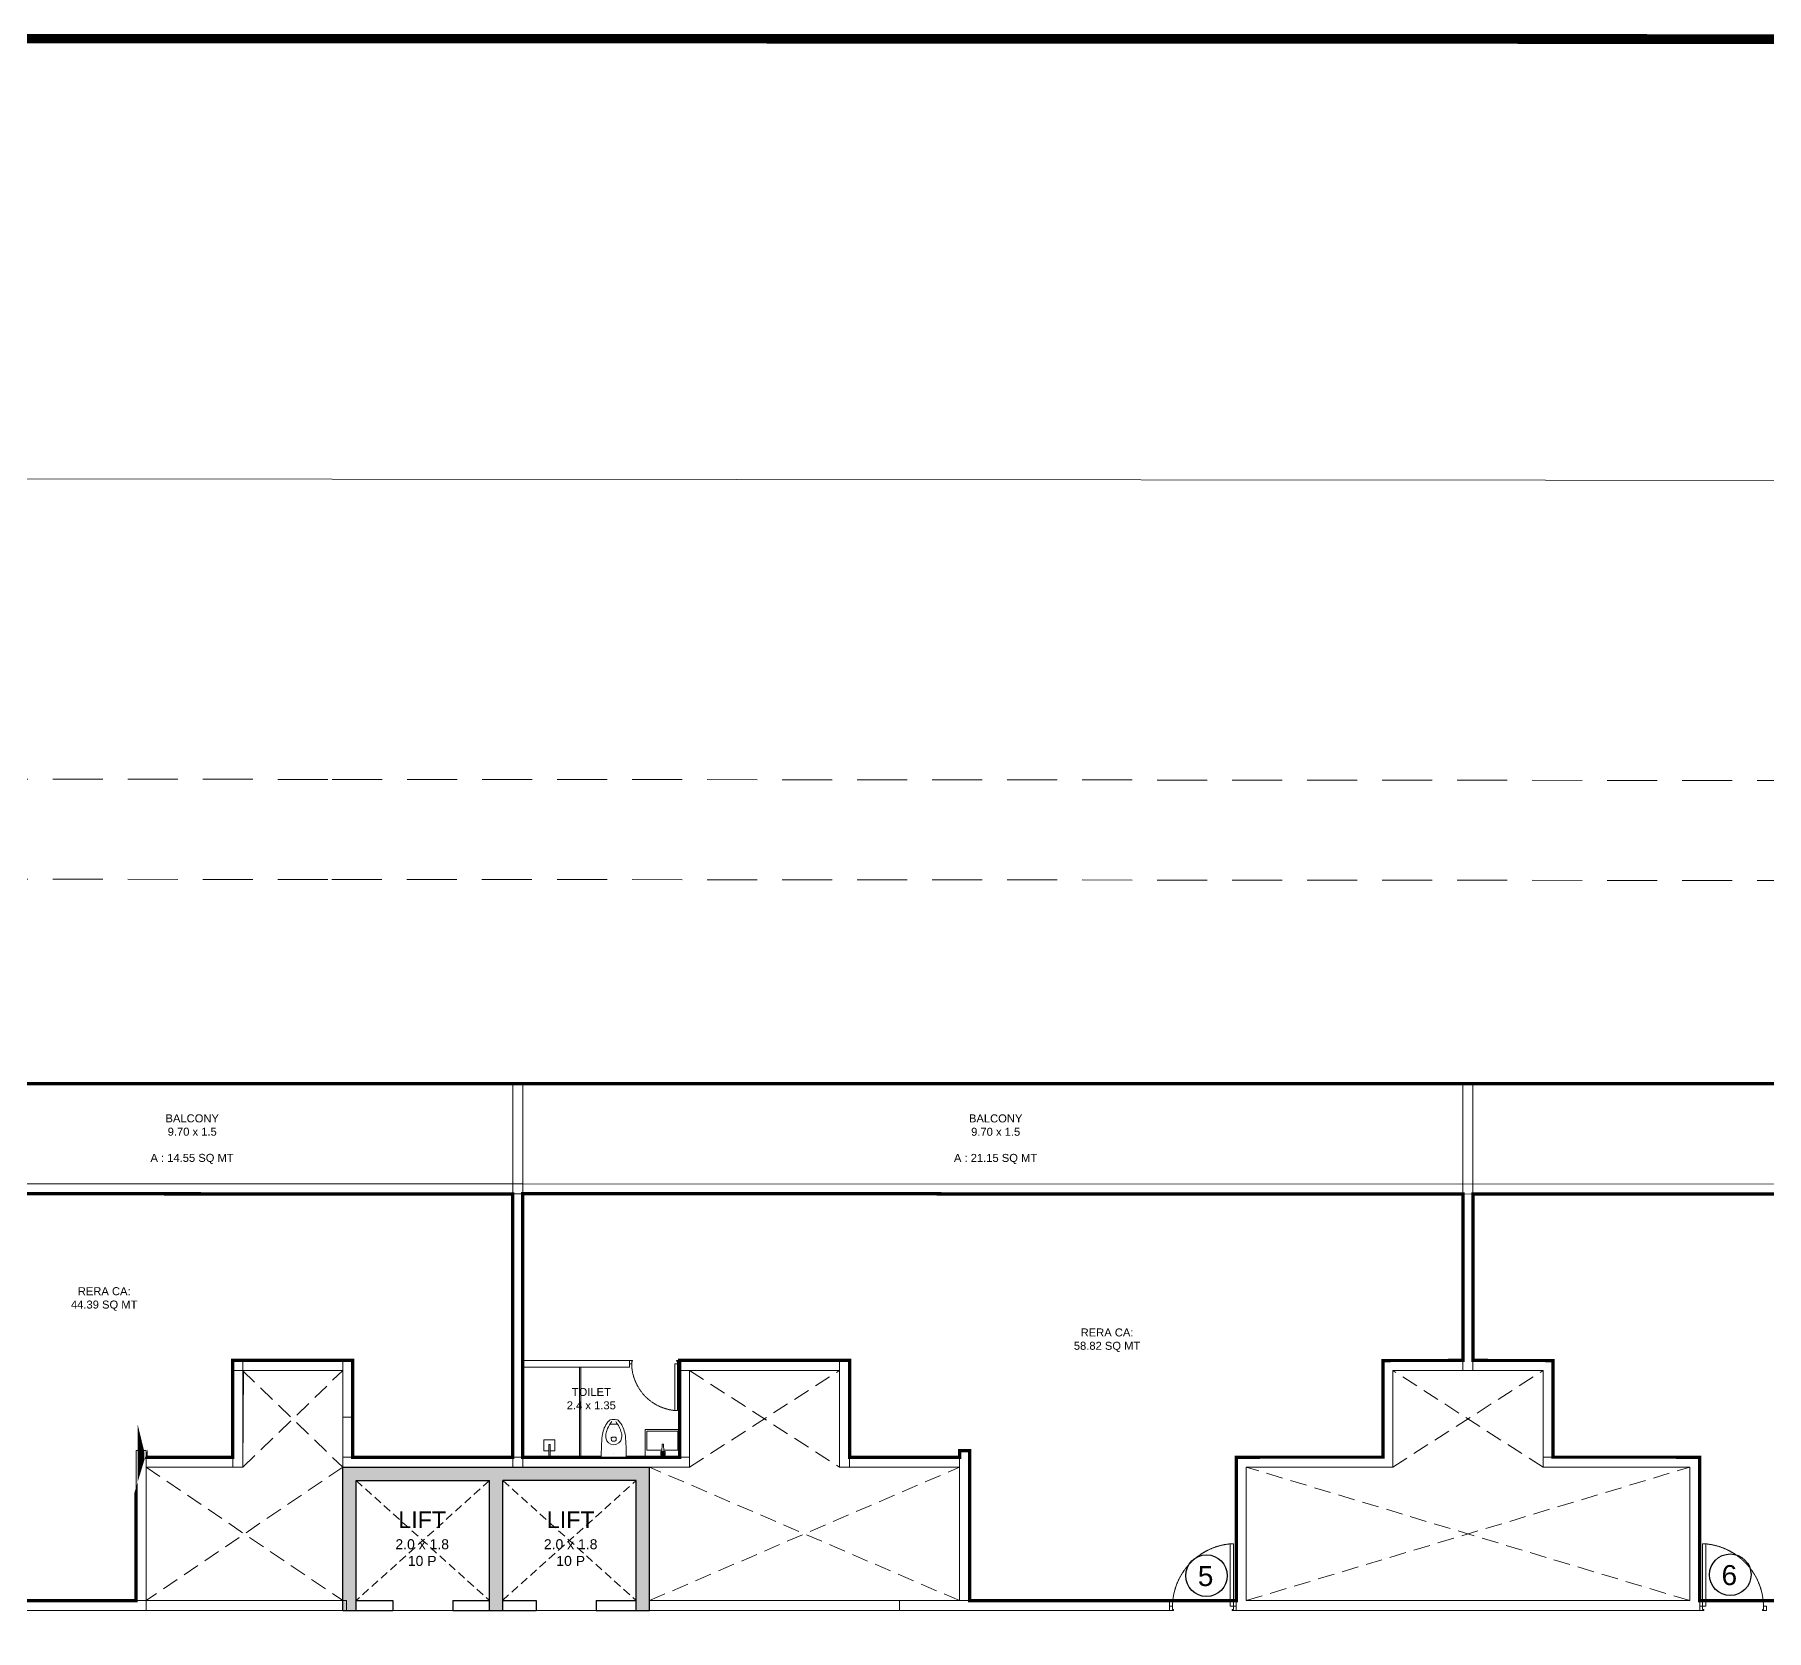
# Model space of a CAD drawing. Header units: inches. Extents: x 27644242 to 29761523, y -859349 to 216979.
# Drawn here: x 29067144 to 29093115, y -792590 to -768662 of the extents above; entities that cross this region are included whole.
import ezdxf

# ---------------------------------------------------------------- set-up
doc = ezdxf.new("R2010")
doc.units = ezdxf.units.IN
doc.header["$MEASUREMENT"] = 0
doc.set_wipeout_variables(frame=1)
for name, pattern in [('01-Xref Col Podium Lvl-1$0$HIDDEN', [0.375, 0.25, -0.125]), ('DASHED', [0.75, 0.5, -0.25]), ('DASHED2', [0.375, 0.25, -0.125]), ('HIDDEN', [0.375, 0.25, -0.125])]:
    doc.linetypes.add(name, pattern=pattern)
doc.layers.get('Defpoints').update_dxf_attribs({"color": 8})
for name, color, linetype, lineweight in [('AHC-A-COLUMN', 210, 'Continuous', 30), ('AHC-A-DUCT', 14, 'HIDDEN', 5), ('Columns', 1, 'Continuous', 25), ('DOOR', 4, 'Continuous', 0), ('ELEVATION', 40, 'Continuous', 13), ('FURN', 250, 'Continuous', 0), ('RVA Site Boundary', 17, 'Continuous', 15), ('WALL', 7, 'Continuous', 20)]:
    doc.layers.add(name, color=color, linetype=linetype, lineweight=lineweight)
doc.layers.add('text', color=7, linetype='Continuous')
doc.styles.add('AMITS', font='arial.ttf')

# ---------------------------------------------------------------- blocks, each defined once
blk = doc.blocks.new('FFFF')
at = {"layer": 'Columns', "ltscale": 500, "transparency": 33554610}
h = blk.add_hatch(color=256, dxfattribs=at)
h.dxf.hatch_style = 1
h.paths.add_polyline_path([(27448525.24615743, -46437.56585687399), (27450525.24615743, -46437.56585687399), (27450525.24615743, -48237.56585687399), (27450525.24615743, -48387.56585687399), (27450725.24615743, -48387.56585687399), (27450725.24615743, -46237.56585687399), (27446125.24615743, -46237.56585687399), (27446125.24615743, -48387.56585687399), (27446325.24615743, -48387.56585687399), (27446325.24615743, -48237.56585687399), (27446325.24615743, -46437.56585687399), (27448325.24615743, -46437.56585687399), (27448325.24615743, -48237.56585687399), (27448325.24615743, -48387.56585687399), (27448525.24615743, -48387.56585687399), (27448525.24615743, -48237.56585687399), (27448519.53533646, -48237.56585687399), (27448525.24615743, -48232.44075227244)])
at = {"color": 8, "ltscale": 500}
for p, q in [((27446325.24615743, -46437.56585687399), (27448325.24615743, -48237.56585687399)), ((27448325.24615743, -46437.56585687399), (27446325.24615743, -48237.56585687399)), ((27448519.53533646, -48237.56585687399), (27450525.24615743, -46437.56585687399)), ((27448525.24615743, -46437.56585687399), (27450525.24615743, -48237.56585687399))]:
    blk.add_line(p, q, dxfattribs=at)
at = {"layer": 'AHC-A-COLUMN', "ltscale": 500}
for p, q in [((27446125.24615743, -48387.56585687399), (27446125.24615743, -46237.56585687399)), ((27446125.24615743, -46237.56585687399), (27450725.24615743, -46237.56585687399)), ((27446325.24615743, -46437.56585687399), (27448325.24615743, -46437.56585687399)), ((27446325.24615743, -48387.56585687399), (27446325.24615743, -46437.56585687399)), ((27448325.24615743, -48387.56585687399), (27448325.24615743, -46437.56585687399)), ((27450525.24615743, -46437.56585687399), (27448525.24615743, -46437.56585687399)), ((27448525.24615743, -48387.56585687399), (27448525.24615743, -46437.56585687399)), ((27450525.24615743, -48387.56585687399), (27450525.24615743, -46437.56585687399)), ((27450725.24615743, -48387.56585687399), (27450725.24615743, -46237.56585687399)), ((27446325.24615743, -48237.56585687399), (27446875.24615743, -48237.56585687399)), ((27446875.24615743, -48237.56585687399), (27446875.24615743, -48387.56585687399)), ((27447775.24615743, -48237.56585687399), (27447775.24615743, -48387.56585687399)), ((27447775.24615743, -48237.56585687399), (27448325.24615743, -48237.56585687399)), ((27448519.53533646, -48237.56585687399), (27449025.24615743, -48237.56585687399)), ((27449025.24615743, -48237.56585687399), (27449025.24615743, -48387.56585687399)), ((27449925.24615743, -48237.56585687399), (27449925.24615743, -48387.56585687399)), ((27449925.24615743, -48237.56585687399), (27450525.24615743, -48237.56585687399)), ((27446125.24615743, -48387.56585687399), (27446875.24615743, -48387.56585687399)), ((27447775.24615743, -48387.56585687399), (27449025.24615743, -48387.56585687399)), ((27449925.24615743, -48387.56585687399), (27450725.24615743, -48387.56585687399))]:
    blk.add_line(p, q, dxfattribs=at)
at = {"layer": 'FURN', "ltscale": 500}
blk.add_line((27446875.24615743, -48387.56585687399), (27449925.24615743, -48387.56585687399), dxfattribs=at)
at = {"layer": 'text', "ltscale": 100, "char_height": 300, "width": 1823.982881505042, "attachment_point": 1, "style": 'AMITS'}
for insert in [(27446404.42097889, -46901.19155707996), (27448631.11521077, -46901.19155707996)]:
    blk.add_mtext('\\pxqc;{\\H0.833333x;LIFT\\P\\H0.6x;2.0 x 1.8\\P10 P}', dxfattribs=dict(at, insert=insert))
blk = doc.blocks.new('DOOR_750')
at = {"layer": 'DOOR'}
for points in [[(-70, 50), (-32.5, 50), (-32.5, 750), (-70, 750)], [(-750, 50), (-717.5, 50), (-717.5, 12.5), (-705, 12.5), (-705, 0), (-750, 0)], [(0, 50), (-32.5, 50), (-32.5, 12.5), (-45, 12.5), (-45, 0), (0, 0)]]:
    blk.add_lwpolyline(points, close=True, dxfattribs=at)
at = {"layer": 'DOOR', "linetype": 'DASHED', "ltscale": 10}
blk.add_arc((-2.421077079540668, 38.02074629857511), 715.1792562178572, 95.42209849767376, 179.0402507183887, dxfattribs=at)
blk = doc.blocks.new('A$C3D5F2F58')
at = {"color": 0, "linetype": 'ByBlock'}
blk.add_wipeout([(187.50011628095314, 0.0007029809106882112), (-187.49988645238258, 0.002141109449553369), (-185.4461327599712, -124.79427701764467), (-182.64319708290714, -194.17809506666697), (-178.67937656536208, -263.2553945867189), (-175.94513293807603, -301.96418667944084), (-169.5233772166112, -348.5784110480934), (-150.65958313053636, -414.79895548603076), (-143.60576840086605, -432.7434513807498), (-131.4359386546992, -459.4194672303872), (-111.55101623162273, -495.3515091896269), (-106.00146373602581, -504.16207614979146), (-86.31187905213665, -529.656873245913), (-71.77004263157346, -545.0922721066611), (-63.7535681235704, -552.6522667291487), (-55.820945889355016, -558.0207123471199), (-40.62732903216272, -561.9569644665341), (-22.650784500767486, -564.0576937184092), (3.1191860226782637, -564.9819712372704), (29.623588182085655, -563.386044606136), (46.7036936595033, -560.9708889653714), (55.816613053843184, -558.0211040811308), (74.1694634542315, -542.702967029331), (100.9077609306371, -511.3725559020884), (135.40578869359751, -451.2000398289068), (158.3135983791637, -392.2332935974886), (171.18299652454425, -340.03528904007953), (178.86706809347294, -260.36256015572616), (185.06888550975071, -136.10103552398238), (187.40490855322727, -46.04541111191347)], dxfattribs=at)
for p, q in [((-187.5010972647469, 0.0007029809116829711), (187.5010972647469, -0.0007029809116829711)), ((-38.34417684682921, -282.4441069934812), (-35.83019779135429, -255.1767006467769)), ((-0.0001206899869430345, -62.50032787627106), (-0.0001206899869430345, -62.50032787627106)), ((35.8281326717879, -255.1771965825794), (38.34190726578163, -282.4443945058781)), ((-42.54204804944675, -496.8174885845067), (42.53839828186392, -496.8178075689004)), ((-24.19961533470996, -297.9528777467137), (24.19722946341426, -297.9530591965788))]:
    blk.add_line(p, q, dxfattribs=at)
at = {"color": 0, "linetype": 'ByBlock', "extrusion": (0, 0, -1)}
for centre, major_axis, ratio, start_param, end_param in [((3903.021715754829, 5.336121362867516), (4087.626111640523, 164.3945008557587), 0.9402469974905732, 3.100231840976132, 3.182953466203625), ((-3903.021442387271, 5.368060991073435), (-4087.624769956175, 164.4278580952963), 0.9402470159297139, 3.100231840975885, 3.182953466203453), ((-0.0009514335361018311, -305.0664631726902), (84.37101153350417, 84.3710115335042), 0.9999999999999825, 4.0733299556064, 6.922251383800011), ((-27.34333802255787, -255.9594638445444), (6.026525934484352, 6.026525934484353), 0.9999999999973382, 4.018939732921321, 4.852375116918253), ((-0.001057996767485747, -292.2711204833024), (-38.16791187460797, 38.16791187460796), 0.9999999999999851, 0.139987881863427, 1.430815943345945), ((27.34126703434958, -255.9596688687827), (6.026537183955396, 6.026537183955397), 0.9999999999970494, -0.1399786381201538, 0.6934719302451016), ((275.8096101164956, -257.5165176812914), (321.4138594013794, 321.4138594013795), 0.9999999999999842, 3.353440802212683, 3.793890346916726), ((86.94657025271954, -319.104996327497), (146.6450412105385, 146.6450412105385), 0.9999999999999918, 3.705861349966813, 4.079164587688122), ((326.3046916335552, -245.8093728538863), (-323.4226960226755, 323.4226960226754), 0.9999999999998977, 4.816657477375592, 5.235079919721876), ((119.317531459139, -350.4991460226909), (192.8483156408264, 192.8483156408265), 0.9999999999996505, 3.092098341611679, 3.328461824491127), ((-42.54196283946294, -474.0900966303486), (16.07069297006956, 16.07069297006956), 0.9999999999997307, 2.356198239399343, 3.38783600578178), ((-24.19956207924042, -283.7482577751036), (10.0441831062959, 10.0441831062959), 0.9999999999995852, 2.356198239399527, 4.018928911878863), ((24.19728271947315, -283.7484392249714), (-10.04417346387967, 10.04417346387967), 0.9999999999995556, 2.264264766379833, 3.926994566194867), ((-326.3066865018882, -245.806926078347), (-323.4226960226392, 323.4226960226392), 0.9999999999998939, 2.618908689068238, 3.037332178612136), ((42.53848349126565, -474.0904156141503), (16.0707090407633, 16.0707090407633), 0.9999999999999711, 1.324558553155231, 2.356198239399556), ((-119.3203113403979, -350.4982513199195), (192.848315640911, 192.8483156409111), 0.9999999999995629, 1.383934654308197, 1.620297613588678), ((-275.8114654978235, -257.514449539239), (-321.413859401371, 321.4138594013709), 0.9999999999999198, 2.489302284144396, 2.92975182884846), ((-86.94888745475691, -319.1043443575218), (-146.6450412105745, 146.6450412105745), 0.9999999999999966, 2.204028217905958, 2.577331455627266), ((-40.86965387194141, -527.3831097477766), (24.10605552579581, 24.10605552579582), 0.9999999999997885, 2.52830116013461, 3.092098516144597), ((-0.001305734640482115, -292.2739921861062), (-192.8462850393787, 192.8462850393787), 0.9999999999999838, 3.754889937231234, 4.099098604700583), ((40.86554763679669, -527.3834161899506), (24.10603945512559, 24.1060394551256), 0.9999999999991802, 1.620297613588609, 2.184094812518512)]:
    blk.add_ellipse(centre, major_axis=major_axis, ratio=ratio, start_param=start_param, end_param=end_param, dxfattribs=at)
blk = doc.blocks.new('A$C3E645E75')
at = {"extrusion": (0, 0, -1), "zscale": -0.9999999999999998, "rotation": 179.9999999999989}
blk.add_blockref('A$C3D5F2F58', (0.0001145812657341594, 0.001422045185563547), dxfattribs=at)
blk = doc.blocks.new('A$C3C731254-flat-1')
at = {"layer": 'FURN'}
for p, q in [((-77430.43748000963, -2819.970071324147), (-77430.67847345052, -2801.689654865302)), ((-77430.43748003093, -2801.689654865157), (-77317.8748892299, -2796.971816414385)), ((-77430.43748000963, -2819.970071324147), (-77317.87488921489, -2824.687909652857))]:
    blk.add_line(p, q, dxfattribs=at)
for points in [[(-77233.28092653771, -3060.590108068543), (-77647.68076634045, -3060.590108293196), (-77647.6807665959, -2547.467935639521), (-77233.28092680452, -2547.467935414868)], [(-77262.74279708727, -2843.048399874649), (-77262.74279714511, -2778.289552053029), (-77317.87488925141, -2778.289552060189), (-77317.87488920493, -2843.04839988178)], [(-77274.95999168088, -2830.831205317023), (-77274.95999170274, -2790.506746669416), (-77305.65769463503, -2790.506746663305), (-77305.65769462456, -2830.831205310911)], [(-77287.17718628586, -2818.614010713907), (-77287.17718628311, -2802.723941240285), (-77293.44050005279, -2802.723941243661), (-77293.44050003283, -2818.614010717312)]]:
    blk.add_lwpolyline(points, close=True, dxfattribs=at)
blk.add_lwpolyline([(-77338.50133330109, -2823.82339306979), (-77338.50133318597, -3036.155718951602), (-77623.24637716833, -3036.155719105969), (-77623.24637740865, -2571.902324800263), (-77338.50133343766, -2571.902324645896), (-77338.50133330381, -2797.836333065352)], dxfattribs=at)
blk = doc.blocks.new('A$C3A956F37-flat-1')
at = {"layer": 'FURN'}
blk.add_line((-168.3018512507224, 90.21167682122905), (-6.357986057992093e-05, 90.21167732175672), dxfattribs=at)
for points in [[(-97.08217719242748, 66.7323122372909), (-97.08217699390661, -2.887973096221685e-07), (-258.5135283042036, -7.690396159887314e-07), (-258.5135287844423, 161.4313505413011), (-97.08217747414528, 161.4313510215434), (-97.08217726227304, 90.21167703301762)], [(-6.351125193759799e-05, 67.13475424569333), (-191.3787742581335, 67.13475367650972), (-191.3787743267858, 90.21167675257311), (-168.3018512507224, 90.21167682122905)]]:
    blk.add_lwpolyline(points, dxfattribs=at)

msp = doc.modelspace()

# ---------------------------------------------------------------- linework, layer by layer
at = {"layer": 'AHC-A-DUCT', "linetype": 'DASHED2', "ltscale": 1000}
for p, q in [((29070263.44982886, -788692.7467034454), (29071765.14343373, -790142.7088163826)), ((29070263.44982886, -788692.7467034454), (29071765.14343373, -790142.7088163826)), ((29070265.29634206, -790142.6542913769), (29071765.36058873, -788692.7467034454)), ((29070265.29634206, -790142.6542913769), (29071765.36058873, -788692.7467034454)), ((29076965.29781805, -790142.7388096893), (29079215.08125291, -788692.7369881417)), ((29076965.29781805, -788692.7383127441), (29079215.08133784, -790142.7398214982)), ((29089765.32685847, -790142.7448987032), (29087514.74958612, -788692.4967582137)), ((29087514.74958612, -790142.745398867), (29089765.32685847, -788692.4967582137)), ((29071764.9852204, -790142.5560533131), (29068815.08015734, -792142.746700227)), ((29068815.08015412, -790142.7467002268), (29071765.15533535, -792142.7371332841)), ((29081014.86615925, -792142.7452716066), (29076365.14343373, -790142.7388096893)), ((29076365.14343373, -792142.7184896539), (29081014.86386643, -790142.7398214983)), ((29085315.08123793, -792142.7184896539), (29091964.99520667, -790142.7448987032)), ((29091964.99520667, -792142.7291080838), (29085315.08123793, -790142.745398867)), ((29091964.99520667, -792142.7291080838), (29085315.08123793, -790142.745398867))]:
    msp.add_line(p, q, dxfattribs=at)
at = {"layer": 'Defpoints', "ltscale": 500}
for points in [[(29064815.09725732, -792142.7280918139, 50, 50, 0), (29068665.08016057, -792142.7280918128, 50, 50, 0), (29068665.08016056, -789892.7210117962, 50, 50, 0), (29068815.08015734, -789892.7351782701, 50, 50, 0), (29068815.08015734, -789992.7280950322, 50, 50, 0), (29070115.39536972, -789992.7422615062, 50, 50, 0), (29070115.17821472, -788542.756431198, 50, 50, 0), (29071915.09725089, -788542.7280982508, 50, 50, 0), (29071915.09725089, -789992.6908780789, 50, 50, 0), (29074315.09725089, -789992.6908780789, 50, 50, 0), (29074315.07917374, -786045.0381254676, 50, 50, 0), (29074315.07917374, -786045.0381254676, 50, 50, 0), (29064615.0797649, -786042.7466748846, 50, 50, 0), (29064615.0797649, -786042.7466748846, 50, 50, 0), (29064615.07967703, -792142.7280950327, 50, 50, 0), (29066015.09774086, -792142.7280918135, 50, 50, 0)], [(29081164.87061721, -792142.7458792141, 50, 50, 0), (29081164.86523486, -789892.74668288, 50, 50, 0), (29081014.86547894, -789892.74668288, 50, 50, 0), (29081014.86570148, -789992.7458824329, 50, 50, 0), (29079365.08582004, -789992.7473427597, 50, 50, 0), (29079365.08019426, -788542.7372188787, 50, 50, 0), (29076815.3061737, -788542.7448270329, 50, 50, 0), (29076815.29997296, -789992.7480250353, 50, 50, 0), (29074464.88378789, -789992.7470564209, 50, 50, 0), (29074465.27860688, -786043.0142340773, 50, 50, 0), (29078164.87917673, -786043.1920441042, 50, 50, 0), (29081114.87913017, -786043.9087733068, 50, 50, 0), (29085165.0887056, -786044.3859290532, 50, 50, 0), (29088565.17632543, -786044.2745805478, 50, 50, 0), (29088565.27223724, -788542.5799544366, 50, 50, 0), (29087364.75131081, -788542.7453992794, 50, 50, 0), (29087364.75131006, -789992.7459667498, 50, 50, 0), (29085165.08296147, -789992.7453988767, 50, 50, 0), (29085165.08296147, -792142.7458792143, 50, 50, 0), (29081164.87061721, -792142.7458792141, 50, 50, 0)], [(29096115.20927495, -792142.7453790503, 50, 50, 0), (29096115.2146573, -789892.7461827161, 50, 50, 0), (29096265.21441322, -789892.7461827161, 50, 50, 0), (29096265.21419068, -789992.7453822691, 50, 50, 0), (29097914.99407212, -789992.7468425959, 50, 50, 0), (29097914.99969789, -788542.7367187148, 50, 50, 0), (29100464.77371846, -788542.744326869, 50, 50, 0), (29100464.7799192, -789992.7475248715, 50, 50, 0), (29102815.19610427, -789992.7465562571, 50, 50, 0), (29102814.66174681, -786046.2448434276, 50, 50, 0), (29088714.63149803, -786044.7565716648, 50, 50, 0), (29088714.80765492, -788542.5794542728, 50, 50, 0), (29089915.32858134, -788542.7448991155, 50, 50, 0), (29089915.3285821, -789992.745466586, 50, 50, 0), (29092114.99693068, -789992.7448987128, 50, 50, 0), (29092114.99693068, -792142.7453790504, 50, 50, 0), (29096115.20927495, -792142.7453790503, 50, 50, 0)]]:
    msp.add_lwpolyline(points, format="xyseb", dxfattribs=at)
at = {"layer": 'ELEVATION', "ltscale": 500, "const_width": 50}
msp.add_lwpolyline([(29032715.09394362, -785892.7466778818), (29032715.09195859, -784392.7466781001), (29102964.9969364, -784392.6024007217), (29102964.9969364, -785892.6024007217)], dxfattribs=at)
at = {"layer": 'ELEVATION', "ltscale": 500}
for points in [[(29074315.08973233, -785892.7588863173), (29074315.09281299, -784392.7588865377), (29064615.08976374, -784392.7230521488), (29064615.08976494, -785892.7466255474)], [(29074465.06972909, -785892.7588863173), (29074465.06664843, -784392.7588865377), (29088564.99693165, -784394.5375085871), (29088564.99693045, -785894.5610819857)], [(29102964.99539607, -785892.6024006115), (29102964.99847673, -784392.602400832), (29088715.07973221, -784394.5375085871), (29088715.07973341, -785894.5610819857)]]:
    msp.add_lwpolyline(points, dxfattribs=at)
at = {"layer": 'FURN', "ltscale": 500}
for p, q in [((29075315.30097231, -788642.7514639581, -7.798268716141143e-07), (29075315.30097231, -789992.8541631952, -7.798268716141143e-07)), ((29075335.30097231, -788642.7514639581, -7.798268716141143e-07), (29075335.30097231, -789992.8541631952, -7.798268716141143e-07))]:
    msp.add_line(p, q, dxfattribs=at)
at = {"layer": 'RVA Site Boundary', "ltscale": 500}
msp.add_lwpolyline([(29057284.08587065, -775323.4775452267), (29071606.37304736, -775328.7760536682), (29095866.15977288, -775347.7519069758), (29119500.16029995, -775446.4732247287), (29121971.61742799, -785213.9932415439), (29122057.16024014, -785578.455256176)], dxfattribs=at)
at = {"layer": 'RVA Site Boundary', "color": 252, "linetype": '01-Xref Col Podium Lvl-1$0$HIDDEN', "ltscale": 3000}
for points in [[(29057289.88898814, -779823.4800000205), (29071603.78070261, -779828.775402563), (29095855.00143816, -779847.7445556086), (29115993.27266142, -779931.8639018086), (29117599.55941618, -786280.1180761603), (29117676.21294516, -786606.7065866704)], [(29057291.8233604, -781323.4808182849), (29071602.91660601, -781328.7751855423), (29095851.28199296, -781347.7421051516), (29114824.31011524, -781426.9941275019), (29116142.20674557, -786635.4930210351), (29116215.89718017, -786949.4570301685)]]:
    msp.add_lwpolyline(points, dxfattribs=at)
at = {"layer": 'text', "color": 1, "ltscale": 500}
for centre in [(29084718.55436322, -791769.5483828522), (29092573.27710404, -791755.3506708867)]:
    msp.add_circle(centre, 311.4190134853125, dxfattribs=at)
at = {"layer": 'WALL', "ltscale": 500}
for p, q in [((29088564.99693045, -785892.7466781001), (29088564.99693045, -788692.4967582234)), ((29088565.08296171, -785892.7466781001), (29088565.08296171, -788542.7453988767)), ((29088714.99693045, -785892.7466781001), (29088714.99693045, -788542.7448987128)), ((29088715.08296171, -785892.7466781001), (29088715.08296171, -788692.4972583873)), ((29076815.29954505, -789992.7472939566), (29076815.30660167, -788542.732711424, -7.69136993599466e-06)), ((29076965.29954183, -789992.7472939566), (29076965.29954183, -788692.7445705298)), ((29079364.86629322, -788542.7458856516), (29079264.86629644, -788542.7458856516)), ((29087364.75130994, -789992.745398721), (29087364.751311, -788542.745398721)), ((29088565.08296171, -788542.7453988767), (29087364.75386789, -788542.7453988767)), ((29087514.75130991, -790142.7453988767), (29087514.75130991, -788692.4972582315)), ((29088715.08296171, -788692.4972583873), (29087514.75130991, -788692.4972583873)), ((29088564.99693045, -788692.4967582234), (29089765.32858225, -788692.4967582234)), ((29088714.99693045, -788542.7448987128), (29089915.32602427, -788542.7448987128)), ((29089765.32858225, -790142.7448987128), (29089765.32858225, -788692.4967580677)), ((29089915.32858222, -789992.7448985572), (29089915.32858115, -788542.7448985572)), ((29068665.08016056, -789892.7351782701), (29068665.08016056, -792142.7280918128)), ((29068815.08015734, -789892.7351782701), (29068665.08016056, -789892.7351782701)), ((29068815.08015734, -790942.7280918136), (29068815.08015734, -789892.7280950322)), ((29070115.29634528, -789992.7280950322), (29068815.08015734, -789992.7280950322)), ((29070115.29634528, -790142.7280918135), (29070115.29634528, -789992.7280950322)), ((29087364.75131006, -789992.7459667498), (29085165.08296147, -789992.7453988767)), ((29085165.08296147, -792292.7450356394), (29085165.08296147, -789992.7453988767)), ((29092114.99693068, -789992.7448987128), (29089765.32858225, -789992.7448987128)), ((29092114.99693068, -792292.784120964), (29092114.99693068, -789992.7448987128)), ((29068815.08015734, -790142.7280918135), (29070115.29634528, -790142.7280918135)), ((29086224.63431574, -790142.7453988767), (29085315.08296171, -790142.7453988767)), ((29090455.44557642, -790142.7448987128), (29089765.32858225, -790142.7448987128)), ((29085165.08296147, -792292.7450356394), (29092114.99693068, -792292.784120964)), ((29091964.99520667, -792142.7832741534), (29085315.08123793, -792142.745875986))]:
    msp.add_line(p, q, dxfattribs=at)
for points in [[(29074465.0797291, -785892.6374366846), (29074465.0797291, -786043.0531769672), (29054765.09169968, -786042.7466843701), (29054765.09169968, -785892.7466875887)], [(29074465.0797291, -785892.6374439446), (29074315.07973232, -785892.6374439446), (29074315.07964445, -790142.6902111878), (29074465.07964123, -790142.6902111878)], [(29070115.05204267, -788692.7280950322), (29071765.07964766, -788692.7280950322), (29071765.07964766, -788542.7280982508), (29070115.05204267, -788542.7280982508)], [(29070265.29634206, -790142.7280918135), (29070115.29634528, -790142.7280918135), (29070115.28453978, -788542.7552489317), (29070265.28453656, -788542.7552489317)], [(29071915.07964445, -788542.7274313598), (29071765.07964766, -788542.7274313598), (29071765.07964766, -789392.7274281412), (29071915.07964445, -789392.7274281412)], [(29079215.0829723, -788542.73699137), (29079215.0829723, -788692.7369881513), (29076815.30623662, -788692.7451524768), (29076815.30623662, -788542.7451556955)], [(29079365.0830584, -790142.7398215078), (29079215.08306162, -790142.7398215078), (29079215.08296791, -788542.7455990892), (29079365.08296469, -788542.7455990892)], [(29071765.14343373, -789992.6902111879), (29071765.14343373, -790142.6902079693), (29074315.07964445, -790142.6902079693), (29074315.07964445, -789992.6902111879)], [(29074315.16748603, -789992.7472939566), (29076965.29954183, -789992.7472939566), (29076965.29954183, -790142.738809699), (29074315.16748603, -790142.738809699)], [(29081164.86788303, -792142.7458791006), (29081014.86559021, -792142.7458793275), (29081014.86559021, -789892.74668288), (29081164.86788303, -789892.746682653)], [(29065615.0801602, -792292.7280918172), (29068815.08016057, -792292.7280918171), (29068815.08016057, -792142.7280918134), (29065615.0801602, -792142.7280918135)], [(29068815.08016057, -792292.7467002303), (29071818.56867221, -792292.7467002303), (29071818.56867221, -792142.7839170531), (29068815.08016057, -792142.7839170531)], [(29076365.14343373, -792292.7093036722), (29080114.86595905, -792292.7458808173), (29080114.86595905, -792142.745877595), (29076365.14343373, -792142.7093004498)], [(29084165.0824783, -792292.745879218), (29080114.86768283, -792292.7458792177), (29080114.86768283, -792142.745879214), (29084165.0824783, -792142.7458792143)]]:
    msp.add_lwpolyline(points, close=True, dxfattribs=at)
at = {"layer": 'WALL', "color": 7, "ltscale": 500}
msp.add_lwpolyline([(29074315.07973232, -785892.6374439446), (29074465.0797291, -785892.6374439446), (29074465.0826726, -789992.7470342647), (29074315.08267582, -789992.7470342647)], close=True, dxfattribs=at)
for points in [[(29102814.99695012, -786046.4960810561), (29074465.07972398, -786042.646456169), (29074465.07972398, -785892.6464593876), (29102814.99693988, -785896.4960842727)], [(29081014.86559219, -790142.7472485473), (29079365.08305401, -790142.7472159985), (29079365.08305401, -789992.7472192171), (29081014.86559021, -789992.7472192171)]]:
    msp.add_lwpolyline(points, dxfattribs=at)
at = {"layer": 'WALL', "ltscale": 500}
for points in [[(29071764.86191445, -788692.7467034454), (29071765.15533616, -792142.7467002266), (29068815.09205978, -792142.7467002266), (29068815.09205978, -790142.7467002268), (29070265.3082445, -790142.7467002268), (29070274.90432072, -788692.7467034454), (29071765.0915501, -788692.7467034454)], [(29076365.14343373, -790142.7088163826), (29076965.29781805, -790142.7388096893), (29076965.29288499, -788692.7446421889), (29079215.08125291, -788692.7445104269), (29079215.08133784, -790142.7398214983), (29081014.86386643, -790142.7398214983), (29081014.86615925, -792142.7452716066), (29076365.14343373, -792142.7452716066), (29076365.14343373, -790142.7388096893)], [(29087514.74958612, -788692.4972582217), (29087514.74958612, -790142.745398867), (29085315.08123793, -790142.745398867), (29085315.08123793, -792142.745875986), (29091964.99520667, -792142.745875986), (29091964.99520667, -790142.7448987032), (29089765.32685847, -790142.7448987032), (29089765.32685847, -788692.4967582137), (29087514.74958612, -788692.4972583775)]]:
    msp.add_lwpolyline(points, dxfattribs=at)
at = {"layer": 'WALL', "ltscale": 500, "elevation": -3.846519058127888e-06}
msp.add_lwpolyline([(29074464.99638833, -788542.7412728157), (29074464.99638833, -788642.7412695971), (29076065.29945391, -788642.7505854676), (29076065.29945391, -788542.7505886862)], close=True, dxfattribs=at)

# ---------------------------------------------------------------- block references
at = {"xscale": -1, "rotation": 90.00000000000871}
for name, p in [('A$C3A956F37-flat-1', (29074943.94012784, -789992.7473574678)), ('A$C3C731254-flat-1', (29073754.71086747, -867226.0338020206, -7.798268716141143e-07))]:
    msp.add_blockref(name, p, dxfattribs=at)
at = {"layer": 'AHC-A-DUCT', "ltscale": 500}
msp.add_blockref('FFFF', (1625639.897276293, -743905.1429595086), dxfattribs=at)
at = {"layer": 'DOOR', "xscale": -1, "rotation": 180}
msp.add_blockref('DOOR_750', (29076815.29945391, -788542.732711424, -7.69136993599466e-06), dxfattribs=at)
at = {"layer": 'DOOR', "yscale": 1.333333977559269, "zscale": 1.333333977559269}
for p, xscale in [((29085165.08296147, -792292.745879218), 1.333333977559269), ((29092114.99693068, -792292.7453790541), -1.333333977559269)]:
    msp.add_blockref('DOOR_750', p, dxfattribs=dict(at, xscale=xscale))

# ---------------------------------------------------------------- texts
at = {"layer": 'text', "ltscale": 100, "char_height": 120, "width": 1715.234679162502, "style": 'AMITS'}
for s, insert, attachment_point in [('\\pxqc;BALCONY\\P9.70 x 1.5', (29070364.49748608, -784851.9775209321), 3), ('\\pxqc;BALCONY\\P9.70 x 1.5', (29082414.43798775, -784852.8847491512), 3), ('\\pxqc;A : 14.55 SQ MT', (29070362.67643268, -785444.3502615892), 3), ('\\pxqc;A : 21.15 SQ MT', (29082412.61693436, -785445.2574898083), 3), ('\\pxqc;RERA CA: \\P44.39 SQ MT', (29067329.36741309, -787444.1365661133), 1), ('\\pxqc;RERA CA: \\P58.82 SQ MT', (29082369.49429155, -788062.4288986463), 1), ('\\pxqc;TOILET\\P2.4 x 1.35', (29076349.65236724, -788954.9772178137), 3)]:
    msp.add_mtext(s, dxfattribs=dict(at, insert=insert, attachment_point=attachment_point))
at = {"layer": 'text', "color": 1, "ltscale": 100, "char_height": 300, "width": 744.9060423374176, "attachment_point": 1, "style": 'AMITS'}
for s, insert in [('\\pxqc;5', (29084332.62221164, -791625.1089615494)), ('\\pxqc;6', (29092187.34495245, -791610.9112495838))]:
    msp.add_mtext(s, dxfattribs=dict(at, insert=insert))

# ---------------------------------------------------------------- next in the draw order: block references
at = {"layer": 'FURN', "rotation": 359.999780269744}
msp.add_blockref('A$C3E645E75', (29075829.02497341, -789992.7528754824, -7.798268716141143e-07), dxfattribs=at)

# ---------------------------------------------------------------- next in the draw order: linework, layer by layer
at = {"layer": 'Defpoints', "linetype": 'Continuous', "const_width": 154.4264220221692}
msp.add_lwpolyline([(29126788.63103708, -768738.9174936479), (29126788.63103517, -842988.9174936181), (29018201.91444956, -842988.9174913084), (29018201.91445147, -768738.9174913457)], close=True, dxfattribs=at)

doc.saveas('drawing.dxf')
